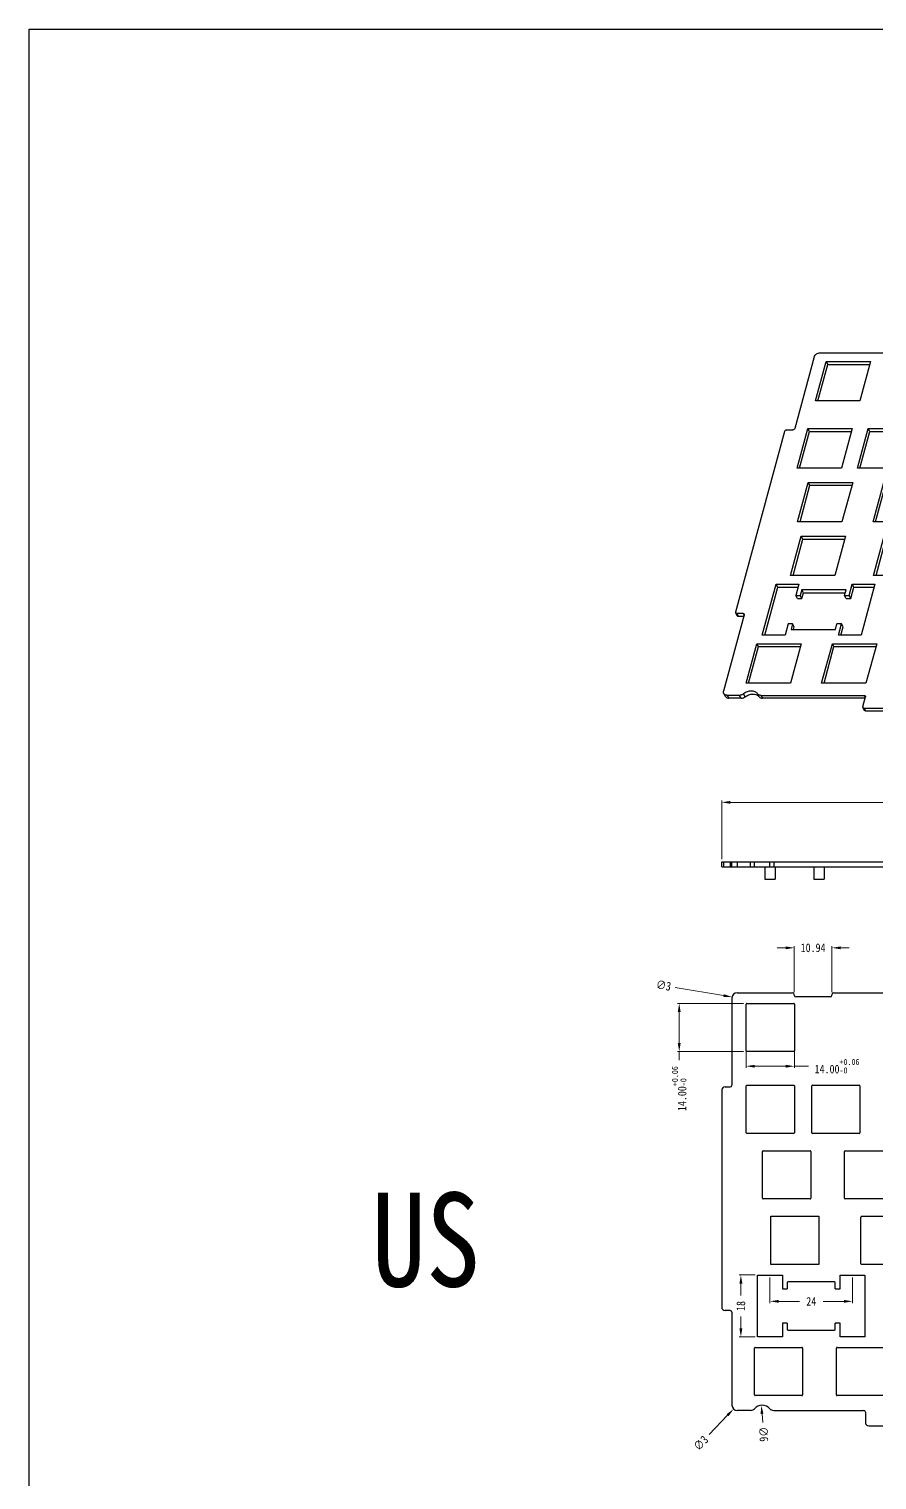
# Model space of a CAD drawing. Header units: millimetres. Extents: x 2158 to 4802, y -120 to 609.
# Drawn here: x 2158.4 to 2404.9, y 187.4 to 609 of the extents above; entities that cross this region are included whole.
import ezdxf

# ---------------------------------------------------------------- set-up
doc = ezdxf.new("R2010")
doc.units = ezdxf.units.MM
doc.header["$LTSCALE"] = 30.734
doc.header["$PDMODE"] = 3
doc.header["$PDSIZE"] = 8
doc.layers.get('0').update_dxf_attribs({"linetype": 'CONTINUOUS'})
doc.layers.get('Defpoints').update_dxf_attribs({"linetype": 'CONTINUOUS'})
doc.styles.get("Standard").update_dxf_attribs({"font": 'txt', "width": 0.85})
doc.dimstyles.new('YanXiu', dxfattribs={"dimscale": 2.5, "dimtxt": 3, "dimasz": 2, "dimexe": 0.66, "dimexo": 0.66, "dimgap": 0.66, "dimtad": 0, "dimdsep": 46, "dimtxsty": 'STANDARD', "dimcen": 0, "dimclrd": 3, "dimclre": 6, "dimclrt": 3, "dimazin": 2, "dimtm": 1e-09, "dimtfac": 1, "dimtofl": 0, "dimtmove": 0, "dimatfit": 3, "dimfxl": 1, "dimlwd": 5, "dimlwe": 5, "dimarcsym": 0})

# ---------------------------------------------------------------- blocks, each defined once
blk = doc.blocks.new('*D215')
at = {"color": 3, "lineweight": 5}
for p, q in [((2359.79, 367.78), (2359.79, 384.8)), ((2362.29, 384.3), (2552.1, 384.3)), ((2794.83, 384.3), (2605.02, 384.3)), ((2797.33, 367.78), (2797.33, 384.8))]:
    blk.add_line(p, q, dxfattribs=at)
at = {"color": 3}
for points in [[(2362.29, 384.71), (2362.29, 383.88), (2359.79, 384.3)], [(2794.83, 384.71), (2794.83, 383.88), (2797.33, 384.3)]]:
    blk.add_solid(points, dxfattribs=at)
at = {"layer": 'Defpoints', "color": 0}
for p in [(2797.33, 384.3), (2359.79, 367.03), (2797.33, 367.03)]:
    blk.add_point(p, dxfattribs=at)
at = {"color": 3, "insert": (2578.56, 384.3), "char_height": 7.5, "attachment_point": 5}
blk.add_mtext('437.54{\\H0.7x;\\S+0.15^ -0.15;}', dxfattribs=at)
blk = doc.blocks.new('*D191')
at = {"color": 3, "lineweight": 5}
for p, q in [((2373.83, 246.19), (2373.83, 238.78)), ((2397.83, 246.19), (2397.83, 238.78)), ((2376.33, 239.28), (2382.41, 239.28)), ((2395.33, 239.28), (2389.25, 239.28))]:
    blk.add_line(p, q, dxfattribs=at)
at = {"color": 3}
for points in [[(2376.33, 239.7), (2376.33, 238.87), (2373.83, 239.28)], [(2395.33, 239.7), (2395.33, 238.87), (2397.83, 239.28)]]:
    blk.add_solid(points, dxfattribs=at)
at = {"layer": 'Defpoints', "color": 0}
for p in [(2373.83, 246.94), (2397.83, 246.94), (2397.83, 239.28)]:
    blk.add_point(p, dxfattribs=at)
at = {"color": 3, "insert": (2385.83, 239.28), "char_height": 2.5, "attachment_point": 5}
blk.add_mtext('24', dxfattribs=at)
blk = doc.blocks.new('*D192')
at = {"color": 3, "lineweight": 5}
for p, q in [((2369.48, 246.94), (2364.88, 246.94)), ((2365.38, 244.44), (2365.38, 241.01)), ((2365.38, 231.44), (2365.38, 234.87)), ((2369.54, 228.94), (2364.88, 228.94))]:
    blk.add_line(p, q, dxfattribs=at)
at = {"color": 3}
for points in [[(2364.96, 244.44), (2365.8, 244.44), (2365.38, 246.94)], [(2364.96, 231.44), (2365.8, 231.44), (2365.38, 228.94)]]:
    blk.add_solid(points, dxfattribs=at)
at = {"layer": 'Defpoints', "color": 0}
for p in [(2370.23, 246.94), (2365.38, 228.94), (2370.29, 228.94)]:
    blk.add_point(p, dxfattribs=at)
at = {"color": 3, "insert": (2365.38, 237.94), "char_height": 2.5, "attachment_point": 5, "rotation": 90}
blk.add_mtext('18', dxfattribs=at)
blk = doc.blocks.new('*D137')
at = {"color": 3, "lineweight": 5}
for p, q in [((2366.92, 315.1), (2366.92, 307.12)), ((2380.92, 315.1), (2380.92, 307.12)), ((2369.42, 307.62), (2378.42, 307.62)), ((2380.92, 307.62), (2385.06, 307.62))]:
    blk.add_line(p, q, dxfattribs=at)
at = {"color": 3}
for points in [[(2369.42, 308.03), (2369.42, 307.2), (2366.92, 307.62)], [(2378.42, 308.03), (2378.42, 307.2), (2380.92, 307.62)]]:
    blk.add_solid(points, dxfattribs=at)
at = {"layer": 'Defpoints', "color": 0}
for p in [(2366.92, 315.85), (2380.92, 315.85), (2380.92, 307.62)]:
    blk.add_point(p, dxfattribs=at)
at = {"color": 3, "insert": (2393.33, 307.62), "char_height": 2.5, "attachment_point": 5}
blk.add_mtext('14.00{\\H0.7x;\\S+0.06^ -0;}', dxfattribs=at)
blk = doc.blocks.new('*D138')
at = {"color": 3, "lineweight": 5}
for p, q in [((2366.17, 325.89), (2346.95, 325.89)), ((2347.45, 323.39), (2347.45, 314.39)), ((2366.17, 311.89), (2346.95, 311.89)), ((2347.45, 311.89), (2347.45, 309.39))]:
    blk.add_line(p, q, dxfattribs=at)
at = {"color": 3}
for points in [[(2347.03, 323.39), (2347.87, 323.39), (2347.45, 325.89)], [(2347.03, 314.39), (2347.87, 314.39), (2347.45, 311.89)]]:
    blk.add_solid(points, dxfattribs=at)
at = {"layer": 'Defpoints', "color": 0}
for p in [(2366.92, 325.89), (2347.45, 311.89), (2366.92, 311.89)]:
    blk.add_point(p, dxfattribs=at)
at = {"color": 3, "insert": (2347.45, 301.11), "char_height": 2.5, "attachment_point": 5, "rotation": 90}
blk.add_mtext('14.00{\\H0.7x;\\S+0.06^ -0;}', dxfattribs=at)
blk = doc.blocks.new('*D194')
at = {"color": 3, "lineweight": 5}
blk.add_line((2356.13, 200.57), (2361.52, 206.19), dxfattribs=at)
at = {"color": 3}
blk.add_solid([(2361.22, 206.48), (2361.82, 205.91), (2363.25, 208)], dxfattribs=at)
at = {"layer": 'Defpoints', "color": 0}
for p in [(2363.25, 208), (2365.33, 210.16)]:
    blk.add_point(p, dxfattribs=at)
at = {"color": 3, "insert": (2353.76, 198.1), "char_height": 2.5, "attachment_point": 5, "rotation": 46.2135}
blk.add_mtext('∅3', dxfattribs=at)
blk = doc.blocks.new('*D195')
at = {"color": 3, "lineweight": 5}
blk.add_line((2371.71, 204.09), (2371.52, 206.58), dxfattribs=at)
at = {"color": 3}
blk.add_solid([(2371.93, 206.61), (2371.1, 206.55), (2371.33, 209.07)], dxfattribs=at)
at = {"layer": 'Defpoints', "color": 0}
for p in [(2371.33, 209.07), (2371.78, 203.09)]:
    blk.add_point(p, dxfattribs=at)
at = {"color": 3, "insert": (2371.96, 200.68), "char_height": 2.5, "attachment_point": 5, "rotation": 274.271}
blk.add_mtext('∅6', dxfattribs=at)
blk = doc.blocks.new('*D199')
at = {"color": 3, "lineweight": 5}
blk.add_line((2346.29, 330.51), (2360.35, 328.13), dxfattribs=at)
at = {"color": 3}
blk.add_solid([(2360.42, 328.54), (2360.28, 327.72), (2362.81, 327.72)], dxfattribs=at)
at = {"layer": 'Defpoints', "color": 0}
for p in [(2362.81, 327.72), (2365.77, 327.22)]:
    blk.add_point(p, dxfattribs=at)
at = {"color": 3, "insert": (2342.91, 331.08), "char_height": 2.5, "attachment_point": 5, "rotation": 350.4231}
blk.add_mtext('∅3', dxfattribs=at)
blk = doc.blocks.new('*D210')
at = {"color": 1, "lineweight": 5}
for p, q in [((2378.39, 342.02), (2375.89, 342.02)), ((2380.89, 329.11), (2380.89, 342.52)), ((2391.83, 329.11), (2391.83, 342.52)), ((2394.33, 342.02), (2396.83, 342.02))]:
    blk.add_line(p, q, dxfattribs=at)
at = {"color": 1}
for points in [[(2378.39, 342.43), (2378.39, 341.6), (2380.89, 342.02)], [(2394.33, 342.43), (2394.33, 341.6), (2391.83, 342.02)]]:
    blk.add_solid(points, dxfattribs=at)
at = {"layer": 'Defpoints', "color": 0}
for p in [(2391.83, 342.02), (2380.89, 328.36), (2391.83, 328.36)]:
    blk.add_point(p, dxfattribs=at)
at = {"color": 1, "insert": (2386.36, 342.02), "char_height": 2.5, "attachment_point": 5}
blk.add_mtext('10.94', dxfattribs=at)

msp = doc.modelspace()

# ---------------------------------------------------------------- linework, layer by layer
at = {"linetype": 'Continuous'}
for p, q in [((2388.41447, 514.96582), (2443.68352, 514.96582)), ((2386.69877, 513.73543), (2381.04887, 492.92932)), ((2387.03312, 500.95543), (2390.15151, 512.43911)), ((2387.74524, 500.95543), (2390.63065, 511.58113)), ((2390.15151, 512.43911), (2390.63065, 511.58113)), ((2390.15151, 512.43911), (2403.04636, 512.43911)), ((2390.63065, 511.58113), (2402.81338, 511.58113)), ((2403.04636, 512.43911), (2399.92797, 500.95543)), ((2399.92797, 500.95543), (2387.03312, 500.95543)), ((2378.06295, 492.10906), (2363.80744, 439.61225)), ((2378.63485, 492.51919), (2380.47697, 492.51919)), ((2381.72761, 481.43453), (2384.84601, 492.91821)), ((2382.43974, 481.43453), (2385.32514, 492.06023)), ((2385.32514, 492.06023), (2384.84601, 492.91821)), ((2384.84601, 492.91821), (2397.74086, 492.91821)), ((2385.32514, 492.06023), (2397.50788, 492.06023)), ((2397.74086, 492.91821), (2394.62247, 481.43453)), ((2399.27383, 481.43453), (2402.39222, 492.91821)), ((2399.98595, 481.43453), (2402.87136, 492.06023)), ((2402.87136, 492.06023), (2402.39222, 492.91821)), ((2402.39222, 492.91821), (2415.28707, 492.91821)), ((2402.87136, 492.06023), (2415.05409, 492.06023)), ((2394.62247, 481.43453), (2381.72761, 481.43453)), ((2412.16868, 481.43453), (2399.27383, 481.43453)), ((2381.85941, 465.80853), (2384.97781, 477.2922)), ((2385.45694, 476.43422), (2384.97781, 477.2922)), ((2384.97781, 477.2922), (2397.87266, 477.2922)), ((2397.87266, 477.2922), (2394.75427, 465.80853)), ((2403.8083, 465.80853), (2406.92669, 477.2922)), ((2382.57154, 465.80853), (2385.45694, 476.43422)), ((2385.45694, 476.43422), (2397.63968, 476.43422)), ((2404.52042, 465.80853), (2407.40583, 476.43422)), ((2394.75427, 465.80853), (2381.85941, 465.80853)), ((2416.70315, 465.80853), (2403.8083, 465.80853)), ((2379.81751, 450.18252), (2382.9359, 461.6662)), ((2380.52963, 450.18252), (2383.41504, 460.80822)), ((2383.41504, 460.80822), (2382.9359, 461.6662)), ((2382.9359, 461.6662), (2395.83076, 461.6662)), ((2383.41504, 460.80822), (2395.59777, 460.80822)), ((2395.83076, 461.6662), (2392.71236, 450.18252)), ((2403.9401, 450.18252), (2407.05849, 461.6662)), ((2404.65222, 450.18252), (2407.53763, 460.80822)), ((2371.60112, 432.91599), (2375.61048, 447.68072)), ((2376.08962, 446.82274), (2375.61048, 447.68072)), ((2375.61048, 447.68072), (2382.24212, 447.68072)), ((2392.71236, 450.18252), (2379.81751, 450.18252)), ((2382.24212, 447.68072), (2381.35115, 444.39967)), ((2396.82498, 444.39967), (2397.71595, 447.68072)), ((2398.19509, 446.82274), (2397.71595, 447.68072)), ((2397.71595, 447.68072), (2404.34759, 447.68072)), ((2404.34759, 447.68072), (2400.33823, 432.91599)), ((2416.83495, 450.18252), (2403.9401, 450.18252)), ((2372.31325, 432.91599), (2376.08962, 446.82274)), ((2376.08962, 446.82274), (2382.00914, 446.82274)), ((2381.83029, 443.54169), (2381.35115, 444.39967)), ((2381.35115, 444.39967), (2382.64064, 444.39967)), ((2381.83029, 443.54169), (2383.11978, 443.54169)), ((2383.08612, 446.0402), (2382.64064, 444.39967)), ((2383.11978, 443.54169), (2382.64064, 444.39967)), ((2383.56526, 445.18222), (2383.08612, 446.0402)), ((2395.98098, 446.0402), (2383.08612, 446.0402)), ((2383.11978, 443.54169), (2383.56526, 445.18222)), ((2383.56526, 445.18222), (2395.74799, 445.18222)), ((2395.53549, 444.39967), (2395.98098, 446.0402)), ((2396.01463, 443.54169), (2395.53549, 444.39967)), ((2395.53549, 444.39967), (2396.82498, 444.39967)), ((2396.01463, 443.54169), (2397.30412, 443.54169)), ((2397.30412, 443.54169), (2396.82498, 444.39967)), ((2397.30412, 443.54169), (2398.19509, 446.82274)), ((2398.19509, 446.82274), (2404.1146, 446.82274)), ((2366.34788, 438.79199), (2360.32896, 416.62693)), ((2363.83143, 439.36846), (2364.31057, 438.51048)), ((2364.1566, 439.20212), (2364.63574, 438.34414)), ((2365.99872, 439.20212), (2364.1566, 439.20212)), ((2365.99872, 439.20212), (2366.30858, 438.64726)), ((2366.22627, 438.34414), (2364.63574, 438.34414)), ((2379.12373, 436.19704), (2378.23276, 432.91599)), ((2380.41322, 436.19704), (2379.12373, 436.19704)), ((2380.41322, 436.19704), (2379.96773, 434.55652)), ((2379.96773, 434.55652), (2392.86259, 434.55652)), ((2380.89235, 435.33906), (2380.41322, 436.19704)), ((2380.67985, 434.55652), (2380.89235, 435.33906)), ((2392.86259, 434.55652), (2393.30807, 436.19704)), ((2394.59756, 436.19704), (2393.30807, 436.19704)), ((2393.70659, 432.91599), (2394.59756, 436.19704)), ((2394.41871, 432.91599), (2395.07669, 435.33906)), ((2395.07669, 435.33906), (2394.59756, 436.19704)), ((2366.91915, 418.93052), (2370.03754, 430.41419)), ((2370.51668, 429.55621), (2370.03754, 430.41419)), ((2370.03754, 430.41419), (2382.93239, 430.41419)), ((2378.23276, 432.91599), (2371.60112, 432.91599)), ((2382.93239, 430.41419), (2379.814, 418.93052)), ((2388.8404, 418.93052), (2391.95879, 430.41419)), ((2392.43793, 429.55621), (2391.95879, 430.41419)), ((2391.95879, 430.41419), (2404.85365, 430.41419)), ((2400.33823, 432.91599), (2393.70659, 432.91599)), ((2404.85365, 430.41419), (2401.73525, 418.93052)), ((2367.63127, 418.93052), (2370.51668, 429.55621)), ((2370.51668, 429.55621), (2382.69941, 429.55621)), ((2389.55252, 418.93052), (2392.43793, 429.55621)), ((2392.43793, 429.55621), (2404.62066, 429.55621)), ((2379.814, 418.93052), (2366.91915, 418.93052)), ((2401.73525, 418.93052), (2388.8404, 418.93052)), ((2360.88007, 415.03759), (2360.40093, 415.89557)), ((2361.37644, 415.39654), (2361.85558, 414.53856)), ((2364.97952, 415.39654), (2361.37644, 415.39654)), ((2365.45866, 414.53856), (2361.85558, 414.53856)), ((2365.45866, 414.53856), (2364.97952, 415.39654)), ((2366.59975, 414.94865), (2366.12061, 415.80663)), ((2370.7187, 414.94865), (2370.23956, 415.80663)), ((2371.15794, 415.39654), (2371.63708, 414.53856)), ((2371.15794, 415.39654), (2401.22692, 415.39654)), ((2401.45447, 414.53856), (2371.63708, 414.53856)), ((2400.79649, 412.11549), (2401.57608, 414.98641)), ((2401.22692, 415.39654), (2401.53678, 414.84168)), ((2401.29961, 411.01372), (2400.82047, 411.8717)), ((2401.14565, 411.70535), (2401.62478, 410.84737)), ((2401.14565, 411.70535), (2469.54824, 411.70535)), ((2401.62478, 410.84737), (2470.02738, 410.84737)), ((2359.79025, 365.53433), (2359.79025, 367.03433)), ((2359.79025, 367.03433), (2797.33094, 367.03433)), ((2360.29025, 367.03433), (2360.29025, 365.53433)), ((2362.29025, 367.03433), (2362.29025, 365.53433)), ((2362.79025, 365.53433), (2362.79025, 367.03433)), ((2364.29025, 367.03433), (2364.29025, 365.53433)), ((2368.20212, 365.53433), (2368.20212, 367.03433)), ((2369.32011, 365.53433), (2369.32011, 367.03433)), ((2373.79208, 365.53433), (2373.79208, 367.03433)), ((2374.91007, 367.03433), (2374.91007, 365.53433)), ((2359.79025, 365.53433), (2797.33094, 365.53433)), ((2372.29025, 365.53433), (2372.29025, 361.93433)), ((2375.29025, 365.53433), (2375.29025, 361.93433)), ((2386.5861, 365.53433), (2386.5861, 361.93433)), ((2389.5861, 365.53433), (2389.5861, 361.93433)), ((2372.29025, 361.93433), (2375.29025, 361.93433)), ((2386.5861, 361.93433), (2389.5861, 361.93433)), ((2364.29025, 328.96816), (2380.39141, 328.96816)), ((2392.33141, 328.96816), (2424.2961, 328.96816)), ((2362.79025, 327.46816), (2362.79025, 302.10298)), ((2366.92109, 312.08779), (2366.92109, 325.68779)), ((2367.12109, 325.88779), (2380.72109, 325.88779)), ((2380.89141, 328.25094), (2380.89141, 328.46816)), ((2380.92109, 325.68779), (2380.92109, 312.08779)), ((2391.33141, 327.75094), (2381.39141, 327.75094)), ((2391.83141, 328.46816), (2391.83141, 328.25094)), ((2380.72109, 311.88779), (2367.12109, 311.88779)), ((2359.79025, 300.60298), (2359.79025, 237.60298)), ((2360.79025, 301.60298), (2362.29025, 301.60298)), ((2366.91609, 288.28944), (2366.91609, 301.88944)), ((2367.11609, 302.08944), (2380.71609, 302.08944)), ((2380.91609, 301.88944), (2380.91609, 288.28944)), ((2385.96609, 288.28944), (2385.96609, 301.88944)), ((2386.16609, 302.08944), (2399.76609, 302.08944)), ((2399.96609, 301.88944), (2399.96609, 288.28944)), ((2380.71609, 288.08944), (2367.11609, 288.08944)), ((2399.76609, 288.08944), (2386.16609, 288.08944)), ((2371.66609, 269.23944), (2371.66609, 282.83944)), ((2371.86609, 283.03944), (2385.46609, 283.03944)), ((2385.66609, 282.83944), (2385.66609, 269.23944)), ((2395.49609, 269.23944), (2395.49609, 282.83944)), ((2395.69609, 283.03944), (2409.29609, 283.03944)), ((2385.46609, 269.03944), (2371.86609, 269.03944)), ((2409.29609, 269.03944), (2395.69609, 269.03944)), ((2374.05609, 249.98944), (2374.05609, 263.98944)), ((2374.05609, 263.98944), (2388.05609, 263.98944)), ((2388.05609, 263.98944), (2388.05609, 249.98944)), ((2400.24609, 250.18944), (2400.24609, 263.78944)), ((2400.44609, 263.98944), (2414.04609, 263.98944)), ((2388.05609, 249.98944), (2374.05609, 249.98944)), ((2414.04609, 249.98944), (2400.44609, 249.98944)), ((2370.22609, 228.93944), (2370.22609, 246.93944)), ((2370.22609, 246.93944), (2377.42609, 246.93944)), ((2377.42609, 246.93944), (2377.42609, 242.93944)), ((2378.82609, 244.73944), (2378.82609, 242.93944)), ((2392.62609, 244.93944), (2379.02609, 244.93944)), ((2392.82609, 242.93944), (2392.82609, 244.73944)), ((2394.22609, 242.93944), (2394.22609, 246.93944)), ((2394.22609, 246.93944), (2401.42609, 246.93944)), ((2401.42609, 246.93944), (2401.42609, 228.93944)), ((2377.42609, 242.93944), (2378.82609, 242.93944)), ((2392.82609, 242.93944), (2394.22609, 242.93944)), ((2362.29025, 236.60298), (2360.79025, 236.60298)), ((2362.79025, 236.10298), (2362.79025, 209.08108)), ((2377.42609, 232.93944), (2377.42609, 228.93944)), ((2378.82609, 232.93944), (2377.42609, 232.93944)), ((2378.82609, 232.93944), (2378.82609, 231.13944)), ((2392.82609, 231.13944), (2392.82609, 232.93944)), ((2394.22609, 232.93944), (2392.82609, 232.93944)), ((2394.22609, 228.93944), (2394.22609, 232.93944)), ((2377.48609, 228.93944), (2370.28609, 228.93944)), ((2379.02609, 230.93944), (2392.62609, 230.93944)), ((2401.48609, 228.93944), (2394.28609, 228.93944)), ((2369.32609, 212.08944), (2369.32609, 225.68944)), ((2369.52609, 225.88944), (2383.12609, 225.88944)), ((2383.32609, 225.68944), (2383.32609, 212.08944)), ((2393.12609, 212.08944), (2393.12609, 225.68944)), ((2393.32609, 225.88944), (2406.92609, 225.88944)), ((2383.12609, 211.88944), (2369.52609, 211.88944)), ((2406.92609, 211.88944), (2393.32609, 211.88944)), ((2368.20212, 207.58108), (2364.29025, 207.58108)), ((2374.91007, 207.58108), (2401.05612, 207.58108)), ((2401.5561, 207.08108), (2401.5561, 204.08108)), ((2402.5561, 203.08108), (2464.05613, 203.08108))]:
    msp.add_line(p, q, dxfattribs=at)
msp.add_lwpolyline([(2158.44946, 609.0399), (3480.31401, 609.0399), (3480.31401, -120.35237), (2158.44946, -120.35237)], close=True)
for centre, radius, start, end in [((2366.07695, 438.89803), 0.28282, 20.4936817, 28.9723777), ((2401.30515, 415.09245), 0.28282, 20.4936817, 28.9723777), ((2364.29025, 327.46816), 1.5, 90, 180), ((2380.39141, 328.46816), 0.5, 0, 90), ((2392.33141, 328.46816), 0.5, 90, 180), ((2367.12109, 325.68779), 0.2, 90, 180), ((2380.72109, 325.68779), 0.2, 0, 90), ((2381.39141, 328.25094), 0.5, 180, 270), ((2391.33141, 328.25094), 0.5, 270, 0), ((2367.12109, 312.08779), 0.2, 180, 270), ((2380.72109, 312.08779), 0.2, 270, 0), ((2360.79025, 300.60298), 1, 90, 180), ((2362.29025, 302.10298), 0.5, 270, 0), ((2367.11609, 301.88944), 0.2, 90, 180), ((2380.71609, 301.88944), 0.2, 0, 90), ((2386.16609, 301.88944), 0.2, 90, 180), ((2399.76609, 301.88944), 0.2, 0, 90), ((2367.11609, 288.28944), 0.2, 180, 270), ((2380.71609, 288.28944), 0.2, 270, 0), ((2386.16609, 288.28944), 0.2, 180, 270), ((2399.76609, 288.28944), 0.2, 270, 0), ((2371.86609, 282.83944), 0.2, 90, 180), ((2385.46609, 282.83944), 0.2, 0, 90), ((2395.69609, 282.83944), 0.2, 90, 180), ((2371.86609, 269.23944), 0.2, 180, 270), ((2385.46609, 269.23944), 0.2, 270, 0), ((2395.69609, 269.23944), 0.2, 180, 270), ((2400.44609, 263.78944), 0.2, 90, 180), ((2400.44609, 250.18944), 0.2, 180, 270), ((2379.02609, 244.73944), 0.2, 90, 180), ((2392.62609, 244.73944), 0.2, 0, 90), ((2360.79025, 237.60298), 1, 180, 270), ((2362.29025, 236.10298), 0.5, 0, 90), ((2379.02609, 231.13944), 0.2, 180, 270), ((2392.62609, 231.13944), 0.2, 270, 0), ((2369.52609, 225.68944), 0.2, 90, 180), ((2383.12609, 225.68944), 0.2, 0, 90), ((2393.32609, 225.68944), 0.2, 90, 180), ((2369.52609, 212.08944), 0.2, 180, 270), ((2383.12609, 212.08944), 0.2, 270, 0), ((2393.32609, 212.08944), 0.2, 180, 270), ((2364.29025, 209.08108), 1.5, 180, 270), ((2368.20212, 209.08108), 1.5, 270, 318.1871696), ((2371.5561, 206.08094), 3, 41.8128304, 138.1871696), ((2374.91007, 209.08108), 1.5, 221.8128304, 270), ((2401.0561, 207.08108), 0.5, 0, 90), ((2402.5561, 204.08108), 1, 180, 270), ((2402.5561, 204.08108), 1, 180, 270)]:
    msp.add_arc(centre, radius, start, end, dxfattribs=at)
for points, knots in [([(2386.69877, 513.73543), (2386.79316, 514.08304), (2387.29417, 514.7077), (2388.0366, 514.96582), (2388.41447, 514.96582)], [0, 0, 0, 0, 1.080601671, 2.214202888, 2.214202888, 2.214202888, 2.214202888]), ([(2378.63485, 492.51919), (2378.50889, 492.51919), (2378.26136, 492.43322), (2378.09441, 492.22494), (2378.06295, 492.10906)], [0, 0, 0, 0, 0.3778746483, 0.7380959124, 0.7380959124, 0.7380959124, 0.7380959124]), ([(2381.04887, 492.92932), (2381.0174, 492.81345), (2380.85046, 492.60516), (2380.60293, 492.51919), (2380.47697, 492.51919)], [0, 0, 0, 0, 0.3602123114, 0.7380970456, 0.7380970456, 0.7380970456, 0.7380970456]), ([(2363.80744, 439.61225), (2363.80173, 439.59122), (2363.78657, 439.51014), (2363.80154, 439.42232), (2363.83095, 439.36921)], [0, 0, 0, 0, 0.0653755013, 0.2474977891, 0.2474977891, 0.2474977891, 0.2474977891]), ([(2363.83095, 439.36921), (2363.85982, 439.31707), (2363.96008, 439.22626), (2364.08969, 439.20212), (2364.1566, 439.20212)], [0, 0, 0, 0, 0.1787937857, 0.3795195969, 0.3795195969, 0.3795195969, 0.3795195969]), ([(2365.99872, 439.20212), (2366.06563, 439.20212), (2366.19524, 439.17797), (2366.2955, 439.08716), (2366.32437, 439.03503)], [0, 0, 0, 0, 0.2007274166, 0.3795122061, 0.3795122061, 0.3795122061, 0.3795122061]), ([(2364.63574, 438.34414), (2364.56883, 438.34414), (2364.43921, 438.36828), (2364.33896, 438.45909), (2364.31009, 438.51123)], [0, 0, 0, 0, 0.2007258112, 0.379519597, 0.379519597, 0.379519597, 0.379519597]), ([(2360.40143, 415.89483), (2360.34231, 416.00045), (2360.2676, 416.24776), (2360.29517, 416.50249), (2360.32896, 416.62693)], [0, 0, 0, 0, 0.3631299984, 0.74996436, 0.74996436, 0.74996436, 0.74996436]), ([(2360.86949, 415.49173), (2360.81906, 415.51257), (2360.63282, 415.60556), (2360.4764, 415.76089), (2360.40143, 415.89483)], [0, 0, 0, 0, 0.163702503, 0.6241898709, 0.6241898709, 0.6241898709, 0.6241898709]), ([(2361.37644, 415.39654), (2361.33162, 415.39654), (2361.15928, 415.40417), (2360.98752, 415.44294), (2360.86949, 415.49173)], [0, 0, 0, 0, 0.1344622569, 0.5175958025, 0.5175958025, 0.5175958025, 0.5175958025]), ([(2360.88057, 415.03685), (2360.96758, 414.8814), (2361.26748, 414.61018), (2361.65533, 414.53856), (2361.85558, 414.53856)], [0, 0, 0, 0, 0.534438352, 1.135174156, 1.135174156, 1.135174156, 1.135174156]), ([(2366.14348, 415.82022), (2366.05934, 415.75428), (2365.71232, 415.52331), (2365.28954, 415.39654), (2364.97952, 415.39654)], [0, 0, 0, 0, 0.320682414, 1.250744701, 1.250744701, 1.250744701, 1.250744701]), ([(2365.45866, 414.53856), (2365.55974, 414.53856), (2365.97663, 414.57889), (2366.37378, 414.76722), (2366.62259, 414.96222)], [0, 0, 0, 0, 0.303265661, 1.251628401, 1.251628401, 1.251628401, 1.251628401]), ([(2370.23956, 415.80663), (2370.048, 416.06801), (2369.4726, 416.50469), (2368.37467, 416.69554), (2367.19889, 416.47572), (2366.47024, 416.07631), (2366.14348, 415.82022)], [0, 0, 0, 0, 0.972192656, 2.056383609, 3.254118779, 4.499598414, 4.499598414, 4.499598414, 4.499598414]), ([(2366.62259, 414.96222), (2367.01163, 415.26711), (2367.88699, 415.71552), (2368.8749, 415.80621), (2369.33359, 415.73431)], [0, 0, 0, 0, 1.48281481, 2.875703677, 2.875703677, 2.875703677, 2.875703677]), ([(2369.33359, 415.73431), (2369.61195, 415.69067), (2370.1401, 415.52271), (2370.56532, 415.15793), (2370.7187, 414.94865)], [0, 0, 0, 0, 0.845265937, 1.623685163, 1.623685163, 1.623685163, 1.623685163]), ([(2370.78606, 415.44531), (2370.72981, 415.46098), (2370.52179, 415.53435), (2370.33547, 415.67577), (2370.23956, 415.80663)], [0, 0, 0, 0, 0.1751618362, 0.6618882705, 0.6618882705, 0.6618882705, 0.6618882705]), ([(2370.7187, 414.94865), (2370.81461, 414.81778), (2371.10242, 414.5995), (2371.45158, 414.53856), (2371.63262, 414.53856)], [0, 0, 0, 0, 0.486730181, 1.02983013, 1.02983013, 1.02983013, 1.02983013]), ([(2401.22692, 415.39654), (2401.29383, 415.39654), (2401.42344, 415.37239), (2401.5237, 415.28158), (2401.55258, 415.22945)], [0, 0, 0, 0, 0.2007274167, 0.379512206, 0.379512206, 0.379512206, 0.379512206]), ([(2400.79649, 412.11549), (2400.79078, 412.09446), (2400.77561, 412.01339), (2400.79057, 411.92558), (2400.81998, 411.87248)], [0, 0, 0, 0, 0.065368749, 0.2474641841, 0.2474641841, 0.2474641841, 0.2474641841]), ([(2400.81998, 411.87248), (2400.84884, 411.82034), (2400.9491, 411.72951), (2401.07873, 411.70535), (2401.14565, 411.70535)], [0, 0, 0, 0, 0.1788059735, 0.3795522467, 0.3795522467, 0.3795522467, 0.3795522467]), ([(2401.62478, 410.84737), (2401.55787, 410.84737), (2401.42824, 410.87153), (2401.32798, 410.96236), (2401.29911, 411.0145)], [0, 0, 0, 0, 0.2007462732, 0.3795522467, 0.3795522467, 0.3795522467, 0.3795522467])]:
    msp.add_open_spline(points, degree=3, knots=knots, dxfattribs=at)
for points in [[(2366.34187, 438.99705), (2366.3658, 438.93299), (2366.3658, 438.85798), (2366.34788, 438.79199)], [(2371.15348, 415.39654), (2371.02993, 415.39654), (2370.90507, 415.41216), (2370.78606, 415.44531)], [(2401.57007, 415.19147), (2401.594, 415.12741), (2401.594, 415.0524), (2401.57608, 414.98641)]]:
    msp.add_open_spline(points, degree=3, dxfattribs=at)

# ---------------------------------------------------------------- texts
at = {"insert": (2257.99386, 270.90463), "char_height": 27.34375, "attachment_point": 1}
msp.add_mtext_dynamic_manual_height_columns('{\\fSimSun|b0|i0|c134|p2;\\C4;US}', width=11.9400362, gutter_width=1, heights=[0], dxfattribs=at).dxf.set("width", 40.6754753)

# ---------------------------------------------------------------- dimensions: what is measured, and where the dimension line sits
at = {"color": 5}
dim = msp.add_linear_dim(base=(2797.33094, 384.29636), p1=(2359.79025, 367.03433), p2=(2797.33094, 367.03433), text='437.54{\\H0.7x;\\S+0.15^ -0.15;}', dimstyle='YanXiu', override={"dimasz": 1, "dimexe": 0.2, "dimexo": 0.3, "dimclre": 3}, dxfattribs=at)
dim.commit()
dim.dimension.update_dxf_attribs({"geometry": '*D215', "text_midpoint": (2578.5606, 384.29636)})
dim = msp.add_linear_dim(base=(2391.83141, 342.01552), p1=(2380.89141, 328.35955), p2=(2391.83141, 328.35955), dimstyle='YanXiu', override={"dimtxt": 1, "dimasz": 1, "dimexe": 0.2, "dimexo": 0.3, "dimclrd": 1, "dimclre": 1, "dimclrt": 1})
dim.commit()
dim.dimension.update_dxf_attribs({"geometry": '*D210', "text_midpoint": (2386.36141, 342.01552), "dimtype": 160})
for p1, p2, picture, middle in [((2365.76934, 327.2186), (2362.81116, 327.71772), '*D199', (2342.91232, 331.07512)), ((2365.32821, 210.16397), (2363.25229, 207.9982), '*D194', (2353.76336, 198.09856)), ((2371.77952, 203.08927), (2371.33267, 209.07261), '*D195', (2371.9598, 200.67516))]:
    dim = msp.add_diameter_dim_2p(p1=p1, p2=p2, dimstyle='YanXiu', override={"dimtxt": 1, "dimasz": 1, "dimexe": 0.2, "dimexo": 0.3, "dimclre": 3})
    dim.commit()
    dim.dimension.update_dxf_attribs({"geometry": picture, "text_midpoint": middle, "dimtype": 163})
dim = msp.add_linear_dim(base=(2347.44925, 311.88779), p1=(2366.92109, 325.88779), p2=(2366.92109, 311.88779), angle=90, text='14.00{\\H0.7x;\\S+0.06^ -0;}', dimstyle='YanXiu', override={"dimtxt": 1, "dimasz": 1, "dimexe": 0.2, "dimexo": 0.3, "dimclre": 3})
dim.commit()
dim.dimension.update_dxf_attribs({"geometry": '*D138', "text_midpoint": (2347.44925, 301.11487)})
dim = msp.add_linear_dim(base=(2380.92109, 307.61774), p1=(2366.92109, 315.85411), p2=(2380.92109, 315.85411), text='14.00{\\H0.7x;\\S+0.06^ -0;}', dimstyle='YanXiu', override={"dimtxt": 1, "dimasz": 1, "dimexe": 0.2, "dimexo": 0.3, "dimclre": 3})
dim.commit()
dim.dimension.update_dxf_attribs({"geometry": '*D137', "text_midpoint": (2393.33003, 307.61774), "dimtype": 160})
dim = msp.add_linear_dim(base=(2365.37987, 228.93944), p1=(2370.22609, 246.93944), p2=(2370.28609, 228.93944), angle=90, dimstyle='YanXiu', override={"dimtxt": 1, "dimasz": 1, "dimexe": 0.2, "dimexo": 0.3, "dimclre": 3})
dim.commit()
dim.dimension.update_dxf_attribs({"geometry": '*D192', "text_midpoint": (2365.37987, 237.93944)})
dim = msp.add_linear_dim(base=(2397.82609, 239.28481), p1=(2373.82609, 246.93944), p2=(2397.82609, 246.93944), dimstyle='YanXiu', override={"dimtxt": 1, "dimasz": 1, "dimexe": 0.2, "dimexo": 0.3, "dimclre": 3})
dim.commit()
dim.dimension.update_dxf_attribs({"geometry": '*D191', "text_midpoint": (2385.82609, 239.28481)})

doc.saveas('drawing.dxf')
